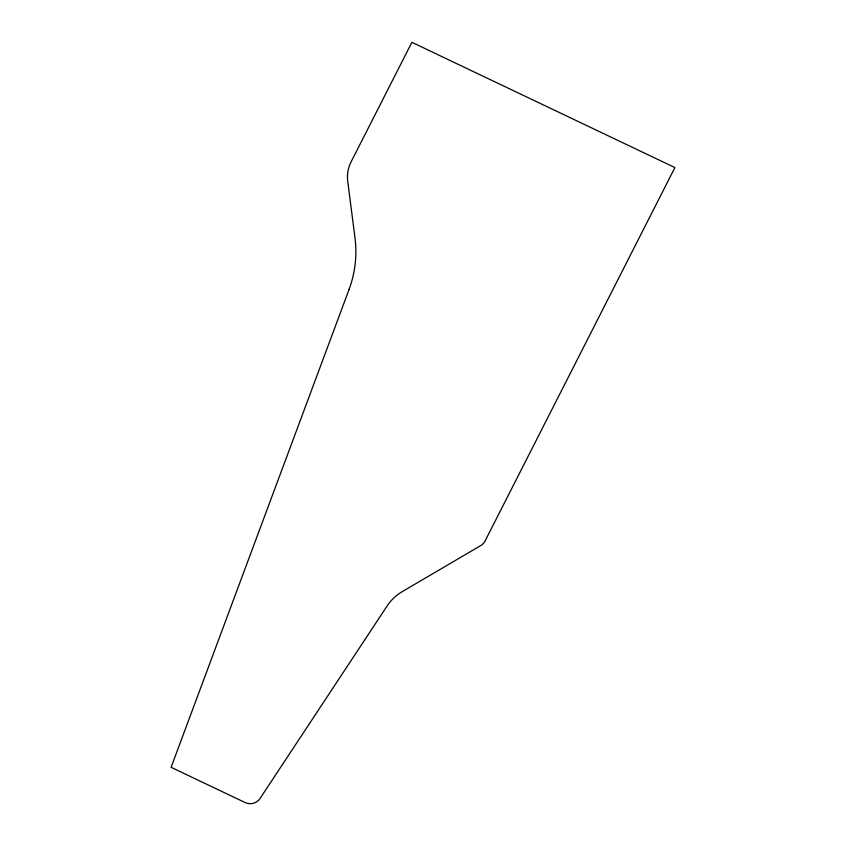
<?xml version="1.0" encoding="UTF-8"?>
<svg xmlns="http://www.w3.org/2000/svg" width="846" height="846" viewBox="0 0 846 846"><rect width="100%" height="100%" fill="white"/><g stroke="black" fill="none" stroke-linecap="round" stroke-linejoin="round"><path stroke-width="1.27" d="M348.996 289.649L171.104 767.301L245.118 802.547A11.611 11.231 0.8 0 0 260.018 798.529L387.204 605.842A46.424 44.901 0.8 0 1 402.241 591.629L480.687 545.607A11.611 11.231 0.8 0 0 485.086 540.964L674.897 167.571L411.886 42.3L351.005 162.062A34.823 33.681 0.8 0 0 347.706 181.065L354.982 237.789A116.061 112.264 0.8 0 1 348.996 289.649"/></g></svg>
